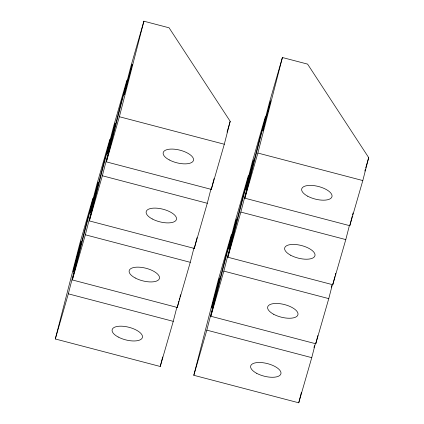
<?xml version="1.0" encoding="UTF-8"?>
<svg xmlns="http://www.w3.org/2000/svg" width="424" height="424" viewBox="0 0 424 424"><rect width="100%" height="100%" fill="white"/><g stroke="black" fill="none" stroke-linecap="round" stroke-linejoin="round"><path stroke-width="0.64" d="M55.306 338.977L79.839 243.44L92.851 198.299L68.322 293.832L55.306 338.977L160.235 366.484L173.246 321.344L176.845 307.331M72.324 279.946L96.858 184.408L109.869 139.268L85.341 234.801L72.324 279.946L177.253 307.453L190.265 262.313L194.028 247.664M89.342 220.909L113.871 125.377L126.887 80.231L102.359 175.769L89.342 220.909L194.272 248.422L207.283 203.276L211.046 188.627M106.36 161.878L130.889 66.345L143.906 21.2L169.086 27.804L230.19 121.317L224.301 144.245L211.29 189.39L106.36 161.878L119.377 116.733L143.906 21.2M160.235 366.484L162.689 356.934M177.253 307.453L178.886 301.082M179.214 299.81L179.707 297.902M180.03 296.625L180.523 294.717M194.272 248.422L197.049 237.594M211.29 189.39L214.067 178.562M193.81 375.288L218.339 279.755L231.356 234.61L206.827 330.148L193.81 375.288L298.74 402.8L311.751 357.655L315.514 343.011M210.829 316.256L235.357 220.724L248.374 175.578L223.84 271.116L210.829 316.256L315.758 343.769L328.77 298.623L332.533 283.974M227.847 257.225L252.375 161.687L265.392 116.547L240.858 212.079L227.847 257.225L332.771 284.732L345.788 239.592L349.387 225.579M244.865 198.194L269.394 102.656L282.405 57.516L307.591 64.114L368.695 157.633L362.806 180.56L349.789 225.701L244.865 198.194L257.877 153.048L282.405 57.516M298.74 402.8L301.353 392.608M315.758 343.769L317.883 335.49M332.771 284.732L334.902 276.453M335.225 275.181L335.718 273.268M349.789 225.701L352.243 216.15M352.572 214.873L353.06 212.965M227.047 132.208L230.19 121.317M313.951 347.516L314.497 345.618M331.335 287.218L331.881 285.326M364.826 171.047L365.371 169.155M365.737 167.888L367.189 162.837M367.359 162.26L368.695 157.633M119.377 116.733L224.301 144.245M257.877 153.048L362.806 180.56M102.359 175.769L207.283 203.276M240.858 212.079L345.788 239.592M85.341 234.801L190.265 262.313M223.84 271.116L328.77 298.623M68.322 293.832L173.246 321.344M206.827 330.148L311.751 357.655M73.193 271.636L81.058 241.722L73.193 271.636M90.211 212.604L98.077 182.691L90.211 212.604M107.23 153.573L115.095 123.654L107.23 153.573M124.248 94.536L132.113 64.623L124.248 94.536M211.698 307.951L219.563 278.038L211.698 307.951M228.716 248.92L236.581 219.001L228.716 248.92M245.734 189.883L253.594 159.97L245.734 189.883M262.753 130.852L270.613 100.939L262.753 130.852M273.697 314.285A15.619 6.503 14.4 0 0 297.918 314.815A15.619 6.503 14.4 0 0 276.814 303.457A15.619 6.503 14.4 0 0 273.697 314.285M290.71 255.253A15.619 6.503 14.4 0 0 314.937 255.778A15.619 6.503 14.4 0 0 293.832 244.425A15.619 6.503 14.4 0 0 290.71 255.253M135.192 277.969A15.619 6.503 14.4 0 0 159.419 278.499A15.619 6.503 14.4 0 0 138.314 267.147A15.619 6.503 14.4 0 0 135.192 277.969M152.211 218.938A15.619 6.503 14.4 0 0 176.432 219.468A15.619 6.503 14.4 0 0 155.332 208.11A15.619 6.503 14.4 0 0 152.211 218.938M169.229 159.906A15.619 6.503 14.4 0 0 193.45 160.436A15.619 6.503 14.4 0 0 172.351 149.078A15.619 6.503 14.4 0 0 169.229 159.906M118.174 337.006A15.619 6.503 14.4 0 0 142.4 337.531A15.619 6.503 14.4 0 0 121.296 326.178A15.619 6.503 14.4 0 0 118.174 337.006M307.729 196.217A15.619 6.503 14.4 0 0 331.955 196.747A15.619 6.503 14.4 0 0 310.85 185.394A15.619 6.503 14.4 0 0 307.729 196.217M256.679 373.316A15.619 6.503 14.4 0 0 280.9 373.846A15.619 6.503 14.4 0 0 259.795 362.494A15.619 6.503 14.4 0 0 256.679 373.316"/></g></svg>
